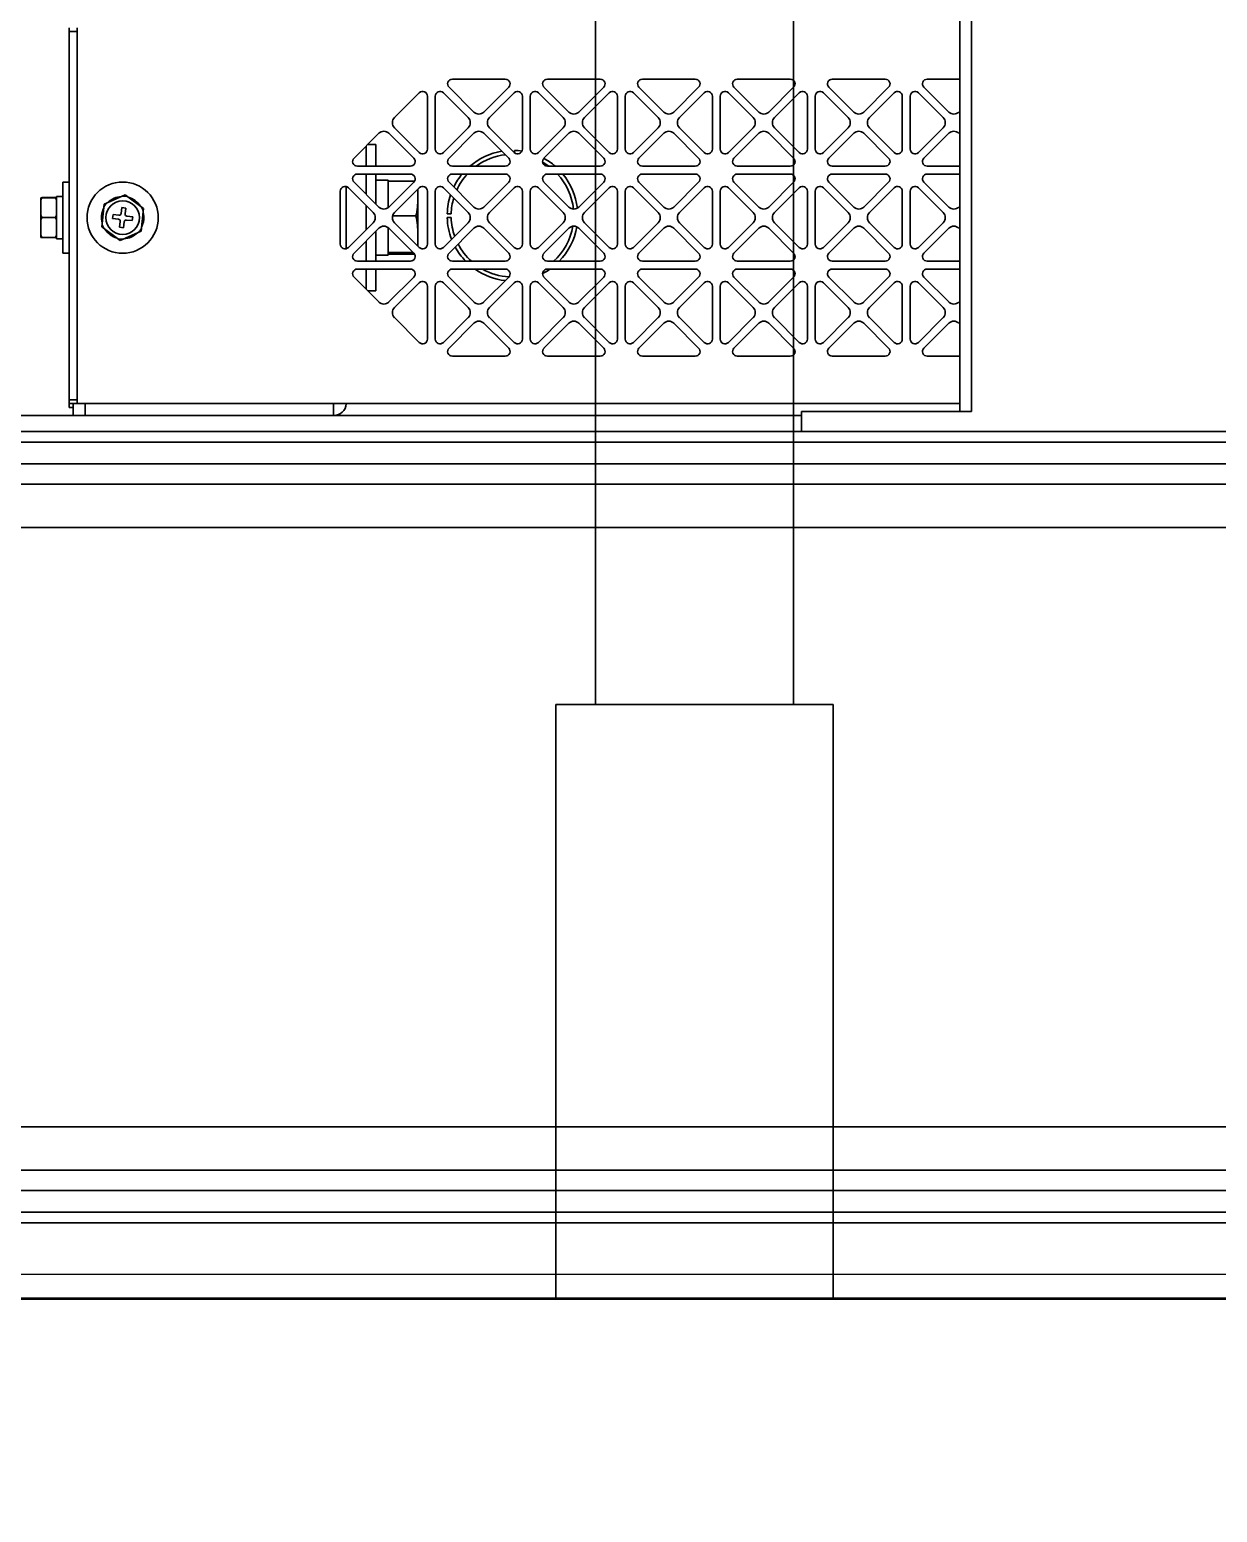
# Model space of a CAD drawing. Header units: millimetres. Extents: x 32496 to 166256, y 3504 to 23939.
# Drawn here: x 73787 to 74087.1, y 12027 to 12401.7 of the extents above; entities that cross this region are included whole.
import ezdxf

# ---------------------------------------------------------------- set-up
doc = ezdxf.new("R2010")
doc.units = ezdxf.units.MM
doc.layers.get('0').update_dxf_attribs({"lineweight": 35})
doc.layers.add('02___PRT_ALL_AXES', color=90, linetype='Continuous')

# ---------------------------------------------------------------- blocks, each defined once
blk = doc.blocks.new('DRGTJHYTHRTTR')
at = {"color": 7, "linetype": 'Continuous'}
for p, q in [((56009.04, -50735.69), (56009.04, -50335.69)), ((56059.04, -50735.69), (56059.04, -50335.69)), ((55999.04, -50885.69), (55999.04, -50735.69)), ((55999.04, -50735.69), (56069.04, -50735.69)), ((56069.04, -50885.69), (56069.04, -50735.69))]:
    blk.add_line(p, q, dxfattribs=at)
at = {"layer": '02___PRT_ALL_AXES', "color": 7, "linetype": 'Continuous'}
blk.add_line((60556.04, -50885.69), (45964.04, -50885.69), dxfattribs=at)
blk = doc.blocks.new('8-1250')
at = {"linetype": 'Continuous'}
for p, q in [((975.87, -32157.29), (975.87, -34666.29)), ((978.87, -32157.29), (978.87, -34666.29)), ((750.87, -34664.29), (750.87, -34569.29)), ((752.87, -34570.29), (750.87, -34570.29)), ((752.87, -34569.29), (752.87, -34570.29)), ((752.87, -34570.29), (752.87, -34663.29)), ((861.06, -34582.29), (847.68, -34582.29)), ((885.06, -34582.29), (871.68, -34582.29)), ((909.06, -34582.29), (895.68, -34582.29)), ((933.06, -34582.29), (919.68, -34582.29)), ((957.06, -34582.29), (943.68, -34582.29)), ((975.87, -34582.29), (967.68, -34582.29)), ((839.32, -34585.75), (833.06, -34592.02)), ((851.69, -34592.02), (845.42, -34585.75)), ((846.83, -34584.34), (853.1, -34590.6)), ((855.65, -34590.6), (861.91, -34584.34)), ((863.32, -34585.75), (857.06, -34592.02)), ((875.69, -34592.02), (869.42, -34585.75)), ((870.83, -34584.34), (877.1, -34590.6)), ((879.65, -34590.6), (885.91, -34584.34)), ((887.32, -34585.75), (881.06, -34592.02)), ((899.69, -34592.02), (893.42, -34585.75)), ((894.83, -34584.34), (901.1, -34590.6)), ((903.65, -34590.6), (909.91, -34584.34)), ((911.32, -34585.75), (905.06, -34592.02)), ((923.69, -34592.02), (917.42, -34585.75)), ((918.83, -34584.34), (925.1, -34590.6)), ((927.65, -34590.6), (933.91, -34584.34)), ((935.32, -34585.75), (929.06, -34592.02)), ((947.69, -34592.02), (941.42, -34585.75)), ((942.83, -34584.34), (949.1, -34590.6)), ((951.65, -34590.6), (957.91, -34584.34)), ((959.32, -34585.75), (953.06, -34592.02)), ((971.69, -34592.02), (965.42, -34585.75)), ((966.83, -34584.34), (973.1, -34590.6)), ((841.37, -34599.98), (841.37, -34586.6)), ((843.37, -34586.6), (843.37, -34599.98)), ((865.37, -34599.98), (865.37, -34586.6)), ((867.37, -34586.6), (867.37, -34599.98)), ((889.37, -34599.98), (889.37, -34586.6)), ((891.37, -34586.6), (891.37, -34599.98)), ((913.37, -34599.98), (913.37, -34586.6)), ((915.37, -34586.6), (915.37, -34599.98)), ((937.37, -34599.98), (937.37, -34586.6)), ((939.37, -34586.6), (939.37, -34599.98)), ((961.37, -34599.98), (961.37, -34586.6)), ((963.37, -34586.6), (963.37, -34599.98)), ((829.1, -34595.98), (822.83, -34602.24)), ((837.91, -34602.24), (831.65, -34595.98)), ((833.06, -34594.56), (839.32, -34600.83)), ((845.42, -34600.83), (851.69, -34594.56)), ((853.1, -34595.98), (846.83, -34602.24)), ((861.91, -34602.24), (855.65, -34595.98)), ((857.06, -34594.56), (863.32, -34600.83)), ((869.42, -34600.83), (875.69, -34594.56)), ((877.1, -34595.98), (870.83, -34602.24)), ((885.91, -34602.24), (879.65, -34595.98)), ((881.06, -34594.56), (887.32, -34600.83)), ((893.42, -34600.83), (899.69, -34594.56)), ((901.1, -34595.98), (894.83, -34602.24)), ((909.91, -34602.24), (903.65, -34595.98)), ((905.06, -34594.56), (911.32, -34600.83)), ((917.42, -34600.83), (923.69, -34594.56)), ((925.1, -34595.98), (918.83, -34602.24)), ((933.91, -34602.24), (927.65, -34595.98)), ((929.06, -34594.56), (935.32, -34600.83)), ((941.42, -34600.83), (947.69, -34594.56)), ((949.1, -34595.98), (942.83, -34602.24)), ((957.91, -34602.24), (951.65, -34595.98)), ((953.06, -34594.56), (959.32, -34600.83)), ((965.42, -34600.83), (971.69, -34594.56)), ((973.1, -34595.98), (966.83, -34602.24)), ((825.87, -34599.2), (825.87, -34604.29)), ((828.37, -34598.79), (826.29, -34598.79)), ((828.37, -34604.29), (828.37, -34598.79)), ((863.37, -34600.3), (863.37, -34600.87)), ((823.68, -34604.29), (837.06, -34604.29)), ((847.68, -34604.29), (861.06, -34604.29)), ((871.68, -34604.29), (885.06, -34604.29)), ((895.68, -34604.29), (909.06, -34604.29)), ((919.68, -34604.29), (933.06, -34604.29)), ((943.68, -34604.29), (957.06, -34604.29)), ((967.68, -34604.29), (975.87, -34604.29)), ((750.87, -34608.29), (749.27, -34608.29)), ((749.27, -34608.29), (749.27, -34626.29)), ((822.83, -34608.34), (829.1, -34614.6)), ((837.06, -34606.29), (823.68, -34606.29)), ((825.87, -34606.29), (825.87, -34611.37)), ((828.37, -34613.87), (828.37, -34606.29)), ((828.37, -34607.84), (831.47, -34607.84)), ((831.47, -34608.09), (831.47, -34607.84)), ((838.1, -34608.09), (831.47, -34608.09)), ((831.47, -34608.09), (831.47, -34610.06)), ((831.65, -34614.6), (837.91, -34608.34)), ((846.83, -34608.34), (853.1, -34614.6)), ((861.06, -34606.29), (847.68, -34606.29)), ((855.65, -34614.6), (861.91, -34608.34)), ((870.83, -34608.34), (877.1, -34614.6)), ((885.06, -34606.29), (871.68, -34606.29)), ((879.65, -34614.6), (885.91, -34608.34)), ((894.83, -34608.34), (901.1, -34614.6)), ((909.06, -34606.29), (895.68, -34606.29)), ((903.65, -34614.6), (909.91, -34608.34)), ((918.83, -34608.34), (925.1, -34614.6)), ((933.06, -34606.29), (919.68, -34606.29)), ((927.65, -34614.6), (933.91, -34608.34)), ((942.83, -34608.34), (949.1, -34614.6)), ((957.06, -34606.29), (943.68, -34606.29)), ((951.65, -34614.6), (957.91, -34608.34)), ((966.83, -34608.34), (973.1, -34614.6)), ((975.87, -34606.29), (967.68, -34606.29)), ((743.67, -34612.25), (743.67, -34612.29)), ((743.67, -34612.29), (743.97, -34612.29)), ((743.67, -34622.29), (743.67, -34612.29)), ((747.37, -34612.24), (743.97, -34612.24)), ((747.37, -34612.29), (743.97, -34612.29)), ((747.67, -34612.29), (747.37, -34612.29)), ((749.27, -34611.94), (747.67, -34611.94)), ((747.67, -34622.64), (747.67, -34611.94)), ((759.71, -34613.89), (764.99, -34611.55)), ((764.99, -34611.55), (769.65, -34614.95)), ((819.37, -34610.6), (819.37, -34623.98)), ((820.87, -34609.45), (820.87, -34625.13)), ((827.69, -34616.02), (821.42, -34609.75)), ((831.47, -34614.74), (831.47, -34610.06)), ((839.32, -34609.75), (833.06, -34616.02)), ((838.97, -34624.47), (838.97, -34610.1)), ((841.37, -34623.98), (841.37, -34610.6)), ((843.37, -34610.6), (843.37, -34623.98)), ((851.69, -34616.02), (845.42, -34609.75)), ((863.32, -34609.75), (857.06, -34616.02)), ((865.37, -34623.98), (865.37, -34610.6)), ((867.37, -34610.6), (867.37, -34623.98)), ((875.69, -34616.02), (869.42, -34609.75)), ((887.32, -34609.75), (881.06, -34616.02)), ((889.37, -34623.98), (889.37, -34610.6)), ((891.37, -34610.6), (891.37, -34623.98)), ((899.69, -34616.02), (893.42, -34609.75)), ((911.32, -34609.75), (905.06, -34616.02)), ((913.37, -34623.98), (913.37, -34610.6)), ((915.37, -34610.6), (915.37, -34623.98)), ((923.69, -34616.02), (917.42, -34609.75)), ((935.32, -34609.75), (929.06, -34616.02)), ((937.37, -34623.98), (937.37, -34610.6)), ((939.37, -34610.6), (939.37, -34623.98)), ((947.69, -34616.02), (941.42, -34609.75)), ((959.32, -34609.75), (953.06, -34616.02)), ((961.37, -34623.98), (961.37, -34610.6)), ((963.37, -34610.6), (963.37, -34623.98)), ((971.69, -34616.02), (965.42, -34609.75)), ((759.09, -34619.63), (759.71, -34613.89)), ((763.98, -34616.24), (764.14, -34614.75)), ((764.14, -34614.75), (765.14, -34614.86)), ((765.14, -34614.86), (764.98, -34616.35)), ((769.04, -34620.69), (769.65, -34614.95)), ((825.87, -34614.2), (825.87, -34620.37)), ((747.37, -34617.29), (743.97, -34617.29)), ((763.76, -34623.03), (759.09, -34619.63)), ((761.83, -34617.52), (761.94, -34616.53)), ((763.32, -34617.68), (761.83, -34617.52)), ((761.94, -34616.53), (763.43, -34616.69)), ((763.61, -34619.72), (763.77, -34618.23)), ((764.6, -34619.83), (763.61, -34619.72)), ((764.76, -34618.34), (764.6, -34619.83)), ((766.8, -34618.05), (765.31, -34617.89)), ((765.42, -34616.9), (766.91, -34617.06)), ((766.91, -34617.06), (766.8, -34618.05)), ((821.42, -34624.83), (827.69, -34618.56)), ((838.47, -34616.87), (832.59, -34616.87)), ((833.06, -34618.56), (839.32, -34624.83)), ((845.42, -34624.83), (851.69, -34618.56)), ((846.38, -34616.29), (847.38, -34616.29)), ((847.38, -34617.29), (846.38, -34617.29)), ((857.06, -34618.56), (863.32, -34624.83)), ((869.42, -34624.83), (875.69, -34618.56)), ((881.06, -34618.56), (887.32, -34624.83)), ((893.42, -34624.83), (899.69, -34618.56)), ((905.06, -34618.56), (911.32, -34624.83)), ((917.42, -34624.83), (923.69, -34618.56)), ((929.06, -34618.56), (935.32, -34624.83)), ((941.42, -34624.83), (947.69, -34618.56)), ((953.06, -34618.56), (959.32, -34624.83)), ((965.42, -34624.83), (971.69, -34618.56)), ((743.97, -34622.29), (743.67, -34622.29)), ((743.67, -34622.29), (743.67, -34622.33)), ((743.94, -34622.29), (743.95, -34622.3)), ((743.94, -34622.29), (743.95, -34622.3)), ((747.37, -34622.29), (743.97, -34622.29)), ((747.37, -34622.34), (743.97, -34622.34)), ((747.37, -34622.29), (747.67, -34622.29)), ((747.4, -34622.29), (747.39, -34622.3)), ((747.4, -34622.29), (747.39, -34622.3)), ((749.27, -34622.64), (747.67, -34622.64)), ((769.04, -34620.69), (763.76, -34623.03)), ((829.1, -34619.98), (822.83, -34626.24)), ((825.87, -34623.2), (825.87, -34628.29)), ((828.37, -34628.29), (828.37, -34620.7)), ((831.47, -34623.98), (831.47, -34619.83)), ((837.91, -34626.24), (831.65, -34619.98)), ((853.1, -34619.98), (846.83, -34626.24)), ((861.91, -34626.24), (855.65, -34619.98)), ((877.1, -34619.98), (870.83, -34626.24)), ((885.91, -34626.24), (879.65, -34619.98)), ((901.1, -34619.98), (894.83, -34626.24)), ((909.91, -34626.24), (903.65, -34619.98)), ((925.1, -34619.98), (918.83, -34626.24)), ((933.91, -34626.24), (927.65, -34619.98)), ((949.1, -34619.98), (942.83, -34626.24)), ((957.91, -34626.24), (951.65, -34619.98)), ((973.1, -34619.98), (966.83, -34626.24)), ((750.87, -34626.29), (749.27, -34626.29)), ((828.37, -34626.74), (831.47, -34626.74)), ((831.47, -34626.17), (831.47, -34623.98)), ((837.74, -34626.07), (831.47, -34626.07)), ((831.47, -34626.74), (831.47, -34626.17)), ((838.1, -34626.49), (831.47, -34626.49)), ((823.68, -34628.29), (837.06, -34628.29)), ((837.06, -34630.29), (823.68, -34630.29)), ((825.87, -34630.29), (825.87, -34635.37)), ((828.37, -34635.79), (828.37, -34630.29)), ((847.68, -34628.29), (861.06, -34628.29)), ((861.06, -34630.29), (847.68, -34630.29)), ((871.68, -34628.29), (885.06, -34628.29)), ((885.06, -34630.29), (871.68, -34630.29)), ((895.68, -34628.29), (909.06, -34628.29)), ((909.06, -34630.29), (895.68, -34630.29)), ((919.68, -34628.29), (933.06, -34628.29)), ((933.06, -34630.29), (919.68, -34630.29)), ((943.68, -34628.29), (957.06, -34628.29)), ((957.06, -34630.29), (943.68, -34630.29)), ((967.68, -34628.29), (975.87, -34628.29)), ((975.87, -34630.29), (967.68, -34630.29)), ((822.83, -34632.34), (829.1, -34638.6)), ((831.65, -34638.6), (837.91, -34632.34)), ((839.32, -34633.75), (833.06, -34640.02)), ((841.37, -34647.98), (841.37, -34634.6)), ((843.37, -34634.6), (843.37, -34647.98)), ((851.69, -34640.02), (845.42, -34633.75)), ((846.83, -34632.34), (853.1, -34638.6)), ((855.65, -34638.6), (861.91, -34632.34)), ((863.32, -34633.75), (857.06, -34640.02)), ((865.37, -34647.98), (865.37, -34634.6)), ((867.37, -34634.6), (867.37, -34647.98)), ((875.69, -34640.02), (869.42, -34633.75)), ((870.83, -34632.34), (877.1, -34638.6)), ((879.65, -34638.6), (885.91, -34632.34)), ((887.32, -34633.75), (881.06, -34640.02)), ((889.37, -34647.98), (889.37, -34634.6)), ((891.37, -34634.6), (891.37, -34647.98)), ((899.69, -34640.02), (893.42, -34633.75)), ((894.83, -34632.34), (901.1, -34638.6)), ((903.65, -34638.6), (909.91, -34632.34)), ((911.32, -34633.75), (905.06, -34640.02)), ((913.37, -34647.98), (913.37, -34634.6)), ((915.37, -34634.6), (915.37, -34647.98)), ((923.69, -34640.02), (917.42, -34633.75)), ((918.83, -34632.34), (925.1, -34638.6)), ((927.65, -34638.6), (933.91, -34632.34)), ((935.32, -34633.75), (929.06, -34640.02)), ((937.37, -34647.98), (937.37, -34634.6)), ((939.37, -34634.6), (939.37, -34647.98)), ((947.69, -34640.02), (941.42, -34633.75)), ((942.83, -34632.34), (949.1, -34638.6)), ((951.65, -34638.6), (957.91, -34632.34)), ((959.32, -34633.75), (953.06, -34640.02)), ((961.37, -34647.98), (961.37, -34634.6)), ((963.37, -34634.6), (963.37, -34647.98)), ((971.69, -34640.02), (965.42, -34633.75)), ((966.83, -34632.34), (973.1, -34638.6)), ((828.37, -34635.79), (826.29, -34635.79)), ((833.06, -34642.56), (839.32, -34648.83)), ((845.42, -34648.83), (851.69, -34642.56)), ((853.1, -34643.98), (846.83, -34650.24)), ((861.91, -34650.24), (855.65, -34643.98)), ((857.06, -34642.56), (863.32, -34648.83)), ((869.42, -34648.83), (875.69, -34642.56)), ((877.1, -34643.98), (870.83, -34650.24)), ((885.91, -34650.24), (879.65, -34643.98)), ((881.06, -34642.56), (887.32, -34648.83)), ((893.42, -34648.83), (899.69, -34642.56)), ((901.1, -34643.98), (894.83, -34650.24)), ((909.91, -34650.24), (903.65, -34643.98)), ((905.06, -34642.56), (911.32, -34648.83)), ((917.42, -34648.83), (923.69, -34642.56)), ((925.1, -34643.98), (918.83, -34650.24)), ((933.91, -34650.24), (927.65, -34643.98)), ((929.06, -34642.56), (935.32, -34648.83)), ((941.42, -34648.83), (947.69, -34642.56)), ((949.1, -34643.98), (942.83, -34650.24)), ((957.91, -34650.24), (951.65, -34643.98)), ((953.06, -34642.56), (959.32, -34648.83)), ((965.42, -34648.83), (971.69, -34642.56)), ((973.1, -34643.98), (966.83, -34650.24)), ((847.68, -34652.29), (861.06, -34652.29)), ((871.68, -34652.29), (885.06, -34652.29)), ((895.68, -34652.29), (909.06, -34652.29)), ((919.68, -34652.29), (933.06, -34652.29)), ((943.68, -34652.29), (957.06, -34652.29)), ((967.68, -34652.29), (975.87, -34652.29)), ((750.87, -34663.29), (752.87, -34663.29)), ((750.87, -34664.29), (975.87, -34664.29)), ((750.87, -34664.29), (750.87, -34665.29)), ((751.87, -34664.88), (751.87, -34664.29)), ((752.87, -34663.29), (752.87, -34664.29)), ((754.87, -34664.29), (754.87, -34667.29)), ((817.67, -34664.29), (817.67, -34667.29)), ((935.87, -34667.29), (520.87, -34667.29)), ((751.87, -34665.29), (750.87, -34665.29)), ((751.87, -34667.29), (751.87, -34664.88)), ((978.87, -34666.29), (935.87, -34666.29)), ((935.87, -34666.29), (935.87, -34671.29)), ((935.87, -34671.29), (515.87, -34671.29)), ((1115.87, -34671.29), (935.87, -34671.29)), ((3761.37, -34674.01), (-7907.13, -34674.01)), ((3761.37, -34679.48), (-7907.13, -34679.48)), ((3115.87, -34684.6), (-7857.13, -34684.6)), ((3115.87, -34695.54), (-7857.13, -34695.54)), ((4052.87, -34847.03), (-7783.13, -34847.03)), ((4052.87, -34857.98), (-7783.13, -34857.98)), ((4052.87, -34863.1), (-7783.13, -34863.1)), ((4052.87, -34868.57), (-7783.13, -34868.57)), ((4052.87, -34871.29), (-7783.13, -34871.29))]:
    blk.add_line(p, q, dxfattribs=at)
for radius in [9, 4.25]:
    blk.add_circle((764.37, -34617.29), radius, dxfattribs=at)
for centre, radius, start, end in [((847.68, -34583.49), 1.2, 90, 225), ((861.06, -34583.49), 1.2, 315, 90), ((871.68, -34583.49), 1.2, 90, 225), ((885.06, -34583.49), 1.2, 315, 90), ((895.68, -34583.49), 1.2, 90, 225), ((909.06, -34583.49), 1.2, 315, 90), ((919.68, -34583.49), 1.2, 90, 225), ((933.06, -34583.49), 1.2, 315, 90), ((943.68, -34583.49), 1.2, 90, 225), ((957.06, -34583.49), 1.2, 315, 90), ((967.68, -34583.49), 1.2, 90, 225), ((840.17, -34586.6), 1.2, 0, 135), ((844.57, -34586.6), 1.2, 45, 180), ((864.17, -34586.6), 1.2, 0, 135), ((868.57, -34586.6), 1.2, 45, 180), ((888.17, -34586.6), 1.2, 0, 135), ((892.57, -34586.6), 1.2, 45, 180), ((912.17, -34586.6), 1.2, 0, 135), ((916.57, -34586.6), 1.2, 45, 180), ((936.17, -34586.6), 1.2, 0, 135), ((940.57, -34586.6), 1.2, 45, 180), ((960.17, -34586.6), 1.2, 0, 135), ((964.57, -34586.6), 1.2, 45, 180), ((834.33, -34593.29), 1.8, 135, 225), ((850.41, -34593.29), 1.8, 315, 45), ((854.37, -34589.33), 1.8, 225, 315), ((858.33, -34593.29), 1.8, 135, 225), ((874.41, -34593.29), 1.8, 315, 45), ((878.37, -34589.33), 1.8, 225, 315), ((882.33, -34593.29), 1.8, 135, 225), ((898.41, -34593.29), 1.8, 315, 45), ((902.37, -34589.33), 1.8, 225, 315), ((906.33, -34593.29), 1.8, 135, 225), ((922.41, -34593.29), 1.8, 315, 45), ((926.37, -34589.33), 1.8, 225, 315), ((930.33, -34593.29), 1.8, 135, 225), ((946.41, -34593.29), 1.8, 315, 45), ((950.37, -34589.33), 1.8, 225, 315), ((954.33, -34593.29), 1.8, 135, 225), ((970.41, -34593.29), 1.8, 315, 45), ((974.37, -34589.33), 1.8, 225, 315), ((830.37, -34597.25), 1.8, 45, 135), ((854.37, -34597.25), 1.8, 45, 135), ((878.37, -34597.25), 1.8, 45, 135), ((902.37, -34597.25), 1.8, 45, 135), ((926.37, -34597.25), 1.8, 45, 135), ((950.37, -34597.25), 1.8, 45, 135), ((974.37, -34597.25), 1.8, 45, 135), ((840.17, -34599.98), 1.2, 225, 0), ((844.57, -34599.98), 1.2, 180, 315), ((862.87, -34616.79), 16.5, 99.3509, 130.6683), ((864.17, -34599.98), 1.2, 225, 0), ((862.87, -34616.79), 16.5, 81.6555, 88.2635), ((868.57, -34599.98), 1.2, 180, 315), ((888.17, -34599.98), 1.2, 225, 0), ((892.57, -34599.98), 1.2, 180, 315), ((912.17, -34599.98), 1.2, 225, 0), ((916.57, -34599.98), 1.2, 180, 315), ((936.17, -34599.98), 1.2, 225, 0), ((940.57, -34599.98), 1.2, 180, 315), ((960.17, -34599.98), 1.2, 225, 0), ((964.57, -34599.98), 1.2, 180, 315), ((823.68, -34603.09), 1.2, 135, 270), ((837.06, -34603.09), 1.2, 270, 45), ((847.68, -34603.09), 1.2, 135, 270), ((862.87, -34616.79), 15.5, 96.6565, 126.1377), ((861.06, -34603.09), 1.2, 270, 45), ((871.68, -34603.09), 1.2, 135, 270), ((862.87, -34616.79), 15.5, 53.8624, 60.4118), ((862.87, -34616.79), 16.5, 49.3326, 61.3742), ((885.06, -34603.09), 1.2, 270, 45), ((895.68, -34603.09), 1.2, 135, 270), ((909.06, -34603.09), 1.2, 270, 45), ((919.68, -34603.09), 1.2, 135, 270), ((933.06, -34603.09), 1.2, 270, 45), ((943.68, -34603.09), 1.2, 135, 270), ((957.06, -34603.09), 1.2, 270, 45), ((967.68, -34603.09), 1.2, 135, 270), ((823.68, -34607.49), 1.2, 90, 225), ((837.06, -34607.49), 1.2, 315, 90), ((847.68, -34607.49), 1.2, 90, 225), ((862.87, -34616.79), 16.5, 140.4498, 153.9785), ((862.87, -34616.79), 15.5, 137.2859, 155.2721), ((861.06, -34607.49), 1.2, 315, 90), ((871.68, -34607.49), 1.2, 90, 225), ((862.87, -34616.79), 15.5, 6.1975, 42.7133), ((862.87, -34616.79), 16.5, 6.6065, 39.5497), ((885.06, -34607.49), 1.2, 315, 90), ((895.68, -34607.49), 1.2, 90, 225), ((909.06, -34607.49), 1.2, 315, 90), ((919.68, -34607.49), 1.2, 90, 225), ((933.06, -34607.49), 1.2, 315, 90), ((943.68, -34607.49), 1.2, 90, 225), ((957.06, -34607.49), 1.2, 315, 90), ((967.68, -34607.49), 1.2, 90, 225), ((764.37, -34617.29), 5.35, 93.0614, 134.7408), ((764.37, -34617.29), 5.47, 77.9086, 89.8935), ((764.37, -34617.29), 5.35, 33.0614, 74.7408), ((820.57, -34610.6), 1.2, 45, 180), ((840.17, -34610.6), 1.2, 0, 135), ((844.57, -34610.6), 1.2, 45, 180), ((862.87, -34616.79), 16.5, 161.5407, 178.2635), ((864.17, -34610.6), 1.2, 0, 135), ((868.57, -34610.6), 1.2, 45, 180), ((888.17, -34610.6), 1.2, 0, 135), ((892.57, -34610.6), 1.2, 45, 180), ((912.17, -34610.6), 1.2, 0, 135), ((916.57, -34610.6), 1.2, 45, 180), ((936.17, -34610.6), 1.2, 0, 135), ((940.57, -34610.6), 1.2, 45, 180), ((960.17, -34610.6), 1.2, 0, 135), ((964.57, -34610.6), 1.2, 45, 180), ((764.37, -34617.29), 5.35, 153.0614, 194.7408), ((764.37, -34617.29), 5.47, 137.9086, 149.8935), ((764.37, -34617.29), 5.47, 17.9086, 29.8935), ((764.37, -34617.29), 5.35, 333.0614, 14.7408), ((826.41, -34617.29), 1.8, 315, 45), ((830.37, -34613.33), 1.8, 225, 315), ((834.33, -34617.29), 1.8, 135, 225), ((862.87, -34616.79), 15.5, 163.4078, 178.1514), ((850.41, -34617.29), 1.8, 315, 45), ((854.37, -34613.33), 1.8, 225, 315), ((858.33, -34617.29), 1.8, 135, 225), ((874.41, -34617.29), 1.8, 315, 45), ((878.37, -34613.33), 1.8, 225, 315), ((882.33, -34617.29), 1.8, 135, 225), ((898.41, -34617.29), 1.8, 315, 45), ((902.37, -34613.33), 1.8, 225, 315), ((906.33, -34617.29), 1.8, 135, 225), ((922.41, -34617.29), 1.8, 315, 45), ((926.37, -34613.33), 1.8, 225, 315), ((930.33, -34617.29), 1.8, 135, 225), ((946.41, -34617.29), 1.8, 315, 45), ((950.37, -34613.33), 1.8, 225, 315), ((954.33, -34617.29), 1.8, 135, 225), ((970.41, -34617.29), 1.8, 315, 45), ((974.37, -34613.33), 1.8, 225, 315), ((764.37, -34617.29), 5.47, 197.9086, 209.8935), ((763.27, -34618.18), 0.5, 353.9011, 83.9011), ((763.48, -34616.19), 0.5, 263.9011, 353.9011), ((765.26, -34618.39), 0.5, 83.9011, 173.9011), ((765.47, -34616.4), 0.5, 173.9011, 263.9011), ((830.37, -34621.25), 1.8, 45, 135), ((862.87, -34616.79), 16.5, 181.7365, 201.1879), ((862.87, -34616.79), 15.5, 181.8486, 199.5482), ((854.37, -34621.25), 1.8, 45, 135), ((862.87, -34616.79), 15.5, 312.0115, 350.0123), ((862.87, -34616.79), 16.5, 315.7805, 350.1391), ((878.37, -34621.25), 1.8, 45, 135), ((902.37, -34621.25), 1.8, 45, 135), ((926.37, -34621.25), 1.8, 45, 135), ((950.37, -34621.25), 1.8, 45, 135), ((974.37, -34621.25), 1.8, 45, 135), ((751.48, -34617.96), 8.69, 209.9724, 210.2609), ((739.87, -34617.96), 8.69, 329.7391, 330.0276), ((764.37, -34617.29), 5.35, 213.0614, 254.7408), ((764.37, -34617.29), 5.47, 257.9086, 269.8935), ((764.37, -34617.29), 5.35, 273.0614, 314.7408), ((764.37, -34617.29), 5.47, 317.9086, 329.8935), ((820.57, -34623.98), 1.2, 180, 315), ((823.68, -34627.09), 1.2, 135, 270), ((837.06, -34627.09), 1.2, 270, 45), ((840.17, -34623.98), 1.2, 225, 0), ((844.57, -34623.98), 1.2, 180, 315), ((847.68, -34627.09), 1.2, 135, 270), ((862.87, -34616.79), 16.5, 208.5838, 224.2208), ((862.87, -34616.79), 15.5, 207.5014, 227.9882), ((861.06, -34627.09), 1.2, 270, 45), ((864.17, -34623.98), 1.2, 225, 0), ((868.57, -34623.98), 1.2, 180, 315), ((871.68, -34627.09), 1.2, 135, 270), ((885.06, -34627.09), 1.2, 270, 45), ((888.17, -34623.98), 1.2, 225, 0), ((892.57, -34623.98), 1.2, 180, 315), ((895.68, -34627.09), 1.2, 135, 270), ((909.06, -34627.09), 1.2, 270, 45), ((912.17, -34623.98), 1.2, 225, 0), ((916.57, -34623.98), 1.2, 180, 315), ((919.68, -34627.09), 1.2, 135, 270), ((933.06, -34627.09), 1.2, 270, 45), ((936.17, -34623.98), 1.2, 225, 0), ((940.57, -34623.98), 1.2, 180, 315), ((943.68, -34627.09), 1.2, 135, 270), ((957.06, -34627.09), 1.2, 270, 45), ((960.17, -34623.98), 1.2, 225, 0), ((964.57, -34623.98), 1.2, 180, 315), ((967.68, -34627.09), 1.2, 135, 270), ((823.68, -34631.49), 1.2, 90, 225), ((837.06, -34631.49), 1.2, 315, 90), ((847.68, -34631.49), 1.2, 90, 225), ((862.87, -34616.79), 16.5, 235.0154, 263.7378), ((862.87, -34616.79), 15.5, 240.7177, 266.6995), ((861.06, -34631.49), 1.2, 315, 90), ((871.68, -34631.49), 1.2, 90, 225), ((862.87, -34616.79), 16.5, 297.5078, 304.9849), ((885.06, -34631.49), 1.2, 315, 90), ((895.68, -34631.49), 1.2, 90, 225), ((909.06, -34631.49), 1.2, 315, 90), ((919.68, -34631.49), 1.2, 90, 225), ((933.06, -34631.49), 1.2, 315, 90), ((943.68, -34631.49), 1.2, 90, 225), ((957.06, -34631.49), 1.2, 315, 90), ((967.68, -34631.49), 1.2, 90, 225), ((840.17, -34634.6), 1.2, 0, 135), ((844.57, -34634.6), 1.2, 45, 180), ((864.17, -34634.6), 1.2, 0, 135), ((868.57, -34634.6), 1.2, 45, 180), ((888.17, -34634.6), 1.2, 0, 135), ((892.57, -34634.6), 1.2, 45, 180), ((912.17, -34634.6), 1.2, 0, 135), ((916.57, -34634.6), 1.2, 45, 180), ((936.17, -34634.6), 1.2, 0, 135), ((940.57, -34634.6), 1.2, 45, 180), ((960.17, -34634.6), 1.2, 0, 135), ((964.57, -34634.6), 1.2, 45, 180), ((830.37, -34637.33), 1.8, 225, 315), ((834.33, -34641.29), 1.8, 135, 225), ((850.41, -34641.29), 1.8, 315, 45), ((854.37, -34637.33), 1.8, 225, 315), ((858.33, -34641.29), 1.8, 135, 225), ((874.41, -34641.29), 1.8, 315, 45), ((878.37, -34637.33), 1.8, 225, 315), ((882.33, -34641.29), 1.8, 135, 225), ((898.41, -34641.29), 1.8, 315, 45), ((902.37, -34637.33), 1.8, 225, 315), ((906.33, -34641.29), 1.8, 135, 225), ((922.41, -34641.29), 1.8, 315, 45), ((926.37, -34637.33), 1.8, 225, 315), ((930.33, -34641.29), 1.8, 135, 225), ((946.41, -34641.29), 1.8, 315, 45), ((950.37, -34637.33), 1.8, 225, 315), ((954.33, -34641.29), 1.8, 135, 225), ((970.41, -34641.29), 1.8, 315, 45), ((974.37, -34637.33), 1.8, 225, 315), ((854.37, -34645.25), 1.8, 45, 135), ((878.37, -34645.25), 1.8, 45, 135), ((902.37, -34645.25), 1.8, 45, 135), ((926.37, -34645.25), 1.8, 45, 135), ((950.37, -34645.25), 1.8, 45, 135), ((974.37, -34645.25), 1.8, 45, 135), ((840.17, -34647.98), 1.2, 225, 0), ((844.57, -34647.98), 1.2, 180, 315), ((864.17, -34647.98), 1.2, 225, 0), ((868.57, -34647.98), 1.2, 180, 315), ((888.17, -34647.98), 1.2, 225, 0), ((892.57, -34647.98), 1.2, 180, 315), ((912.17, -34647.98), 1.2, 225, 0), ((916.57, -34647.98), 1.2, 180, 315), ((936.17, -34647.98), 1.2, 225, 0), ((940.57, -34647.98), 1.2, 180, 315), ((960.17, -34647.98), 1.2, 225, 0), ((964.57, -34647.98), 1.2, 180, 315), ((847.68, -34651.09), 1.2, 135, 270), ((861.06, -34651.09), 1.2, 270, 45), ((871.68, -34651.09), 1.2, 135, 270), ((885.06, -34651.09), 1.2, 270, 45), ((895.68, -34651.09), 1.2, 135, 270), ((909.06, -34651.09), 1.2, 270, 45), ((919.68, -34651.09), 1.2, 135, 270), ((933.06, -34651.09), 1.2, 270, 45), ((943.68, -34651.09), 1.2, 135, 270), ((957.06, -34651.09), 1.2, 270, 45), ((967.68, -34651.09), 1.2, 135, 270), ((817.67, -34664.09), 3.2, 270, 356.345)]:
    blk.add_arc(centre, radius, start, end, dxfattribs=at)
for points, knots in [([(743.97, -34612.24), (743.95, -34612.24), (743.85, -34612.24), (743.75, -34612.25), (743.67, -34612.25)], [0, 0, 0, 0, 0.265493, 1, 1, 1, 1]), ([(743.97, -34612.29), (743.95, -34612.34), (743.84, -34612.52), (743.74, -34612.71), (743.67, -34612.86)], [0, 0, 0, 0, 0.250877, 1, 1, 1, 1]), ([(747.37, -34612.24), (747.4, -34612.24), (747.5, -34612.24), (747.6, -34612.25), (747.67, -34612.25)], [0, 0, 0, 0, 0.265491, 1, 1, 1, 1]), ([(747.37, -34612.29), (747.4, -34612.34), (747.51, -34612.52), (747.6, -34612.71), (747.67, -34612.86)], [0, 0, 0, 0, 0.250877, 1, 1, 1, 1]), ([(838.47, -34616.87), (838.62, -34616.15), (838.88, -34614.69), (838.97, -34613.21), (838.97, -34612.48)], [0, 0, 0, 0, 0.500908, 1, 1, 1, 1]), ([(743.67, -34616.72), (743.7, -34616.77), (743.79, -34616.96), (743.89, -34617.15), (743.97, -34617.29)], [0, 0, 0, 0, 0.249157, 1, 1, 1, 1]), ([(743.97, -34617.29), (743.95, -34617.34), (743.84, -34617.52), (743.74, -34617.72), (743.67, -34617.86)], [0, 0, 0, 0, 0.250878, 1, 1, 1, 1]), ([(747.67, -34616.72), (747.65, -34616.77), (747.56, -34616.96), (747.45, -34617.15), (747.37, -34617.29)], [0, 0, 0, 0, 0.249158, 1, 1, 1, 1]), ([(747.37, -34617.29), (747.4, -34617.34), (747.51, -34617.52), (747.6, -34617.72), (747.67, -34617.86)], [0, 0, 0, 0, 0.250877, 1, 1, 1, 1]), ([(838.97, -34621.47), (838.97, -34620.7), (838.88, -34619.15), (838.62, -34617.63), (838.47, -34616.87)], [0, 0, 0, 0, 0.499364, 1, 1, 1, 1]), ([(743.67, -34621.72), (743.7, -34621.77), (743.79, -34621.96), (743.89, -34622.15), (743.97, -34622.29)], [0, 0, 0, 0, 0.249157, 1, 1, 1, 1]), ([(743.97, -34622.34), (743.95, -34622.34), (743.85, -34622.33), (743.75, -34622.33), (743.67, -34622.33)], [0, 0, 0, 0, 0.265493, 1, 1, 1, 1]), ([(747.67, -34621.72), (747.65, -34621.77), (747.56, -34621.96), (747.45, -34622.15), (747.37, -34622.29)], [0, 0, 0, 0, 0.249157, 1, 1, 1, 1]), ([(747.37, -34622.34), (747.4, -34622.34), (747.5, -34622.33), (747.6, -34622.33), (747.67, -34622.33)], [0, 0, 0, 0, 0.265491, 1, 1, 1, 1])]:
    blk.add_open_spline(points, degree=3, knots=knots, dxfattribs=at)

msp = doc.modelspace()

# ---------------------------------------------------------------- linework, layer by layer
at = {"color": 6, "lineweight": 25}
msp.add_lwpolyline([(63904.988, 12081.132), (78477.571, 12081.132), (78477.571, 12087.168), (63904.988, 12087.168)], close=True, dxfattribs=at)
msp.add_lwpolyline([(63884.988, 12081.132), (78477.571, 12080.821), (78476.988, 11881.107), (63884.988, 11881.107)], close=True)

# ---------------------------------------------------------------- block references
at = {"color": 6}
msp.add_blockref('8-1250', (73046.131, 46971.457), dxfattribs=at)
msp.add_blockref('DRGTJHYTHRTTR', (17920.951, 62966.819))

doc.saveas('drawing.dxf')
